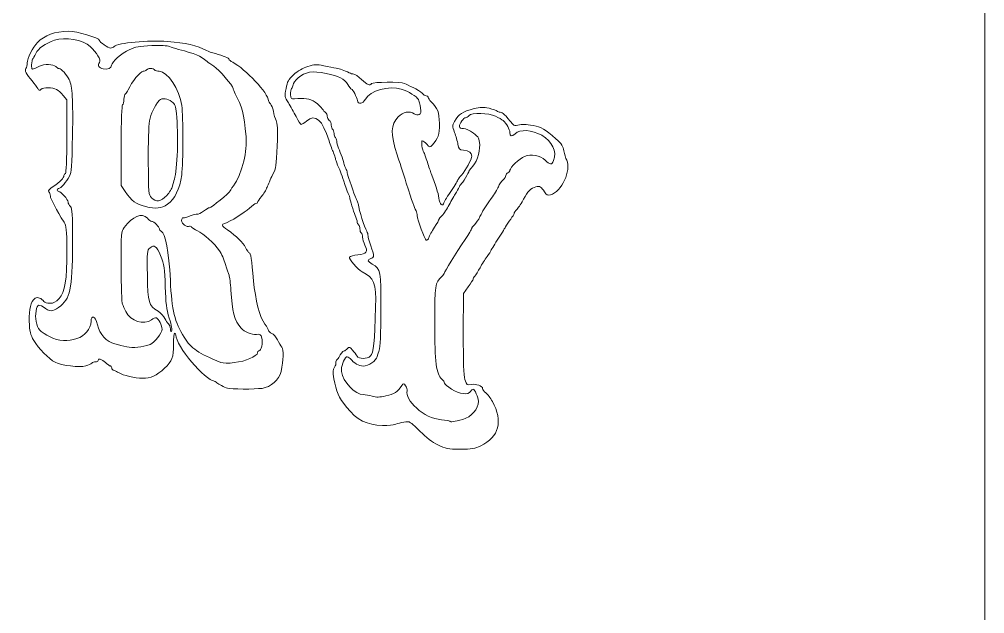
# Model space of a CAD drawing. Header units: centimetres. Extents: x -27.4 to 27.4, y -38.2 to 38.3.
# Drawn here: x 21.111 to 25.573, y -29.642 to -26.895 of the extents above; entities that cross this region are included whole.
import ezdxf

# ---------------------------------------------------------------- set-up
doc = ezdxf.new("R2010")
doc.units = ezdxf.units.CM
doc.header["$MEASUREMENT"] = 0
doc.layers.add('layer 1', color=7, linetype='Continuous')

msp = doc.modelspace()

# ---------------------------------------------------------------- linework, layer by layer
at = {"layer": 'layer 1', "lineweight": 9}
msp.add_open_spline([(16.08573, -24.18472), (16.08573, -24.18472), (16.08573, -34.17279), (16.08573, -34.17279), (16.08573, -34.17279), (16.08573, -34.17279), (19.91815, -34.17279), (19.91815, -34.17279), (19.91815, -34.17279), (19.92873, -34.65382), (20.32173, -35.03837), (20.80288, -35.03871), (20.80288, -35.03871), (21.28408, -35.03821), (21.67676, -34.65365), (21.6875, -34.17279), (21.6875, -34.17279), (21.6875, -34.17279), (25.57344, -34.17279), (25.57344, -34.17279), (25.57344, -34.17279), (25.57344, -34.17279), (25.57344, -24.18472), (25.57344, -24.18472), (25.57344, -24.18472), (25.57344, -24.18472), (16.08573, -24.18472), (16.08573, -24.18472)], degree=3, knots=[0, 0, 0, 0, 0.125, 0.125, 0.125, 0.125, 0.25, 0.25, 0.25, 0.25, 0.375, 0.375, 0.375, 0.375, 0.5, 0.5, 0.5, 0.5, 0.625, 0.625, 0.625, 0.625, 0.75, 0.75, 0.75, 0.75, 1, 1, 1, 1], dxfattribs=at)
at = {"layer": 'layer 1', "color": 2, "lineweight": 9}
for points, knots in [([(22.07397, -28.60002), (22.05593, -28.59397), (22.03298, -28.58194), (22.02469, -28.57415), (22.02469, -28.57415), (22.02011, -28.56973), (22.01294, -28.56615), (22.0089, -28.56615), (22.0089, -28.56615), (21.99473, -28.56586), (21.94736, -28.52482), (21.90671, -28.47779), (21.90671, -28.47779), (21.86847, -28.43355), (21.83443, -28.37577), (21.83443, -28.35494), (21.83443, -28.35494), (21.83443, -28.34973), (21.83185, -28.34565), (21.82872, -28.34565), (21.82872, -28.34565), (21.82548, -28.34565), (21.82322, -28.36894), (21.82368, -28.3976), (21.82368, -28.3976), (21.82435, -28.456), (21.81735, -28.47504), (21.78286, -28.50696), (21.78286, -28.50696), (21.74512, -28.54207), (21.71937, -28.55365), (21.68, -28.55365), (21.68, -28.55365), (21.64647, -28.55365), (21.59215, -28.54061), (21.56952, -28.52744), (21.56952, -28.52744), (21.56431, -28.52436), (21.5552, -28.52012), (21.54915, -28.518), (21.54915, -28.518), (21.54299, -28.51604), (21.53811, -28.5105), (21.53811, -28.50562), (21.53811, -28.50562), (21.53811, -28.50091), (21.53532, -28.49684), (21.53208, -28.49684), (21.53208, -28.49684), (21.52883, -28.49684), (21.51841, -28.48983), (21.50916, -28.48121), (21.50916, -28.48121), (21.49175, -28.46513), (21.47496, -28.46038), (21.47496, -28.47162), (21.47496, -28.47162), (21.47496, -28.47521), (21.46992, -28.47795), (21.46359, -28.47795), (21.46359, -28.47795), (21.45737, -28.47795), (21.44959, -28.48042), (21.44635, -28.4835), (21.44635, -28.4835), (21.44309, -28.48659), (21.43021, -28.49229), (21.41785, -28.49621), (21.41785, -28.49621), (21.39086, -28.50483), (21.30653, -28.49504), (21.27724, -28.47991), (21.27724, -28.47991), (21.24684, -28.46429), (21.1988, -28.41547), (21.17831, -28.37952), (21.17831, -28.37952), (21.16157, -28.35023), (21.15877, -28.33866), (21.15698, -28.29049), (21.15698, -28.29049), (21.15506, -28.23355), (21.16369, -28.19972), (21.18435, -28.18393), (21.18435, -28.18393), (21.1946, -28.17626), (21.2151, -28.18393), (21.22467, -28.19906), (21.22467, -28.19906), (21.22747, -28.20326), (21.23983, -28.20685), (21.25221, -28.20685), (21.25221, -28.20685), (21.26975, -28.20685), (21.27904, -28.20214), (21.29466, -28.18523), (21.29466, -28.18523), (21.32283, -28.15448), (21.33161, -28.10011), (21.33077, -27.9621), (21.33077, -27.9621), (21.33044, -27.86416), (21.32899, -27.85017), (21.31778, -27.83258), (21.31778, -27.83258), (21.28296, -27.77743), (21.25447, -27.72324), (21.25447, -27.71169), (21.25447, -27.71169), (21.25429, -27.70453), (21.25138, -27.69573), (21.24779, -27.69216), (21.24779, -27.69216), (21.24326, -27.68761), (21.24959, -27.67995), (21.26829, -27.6674), (21.26829, -27.6674), (21.30004, -27.64579), (21.31745, -27.62805), (21.31745, -27.61696), (21.31745, -27.61696), (21.31745, -27.61259), (21.32037, -27.60801), (21.32395, -27.60688), (21.32395, -27.60688), (21.3282, -27.60542), (21.33044, -27.54685), (21.33044, -27.43571), (21.33044, -27.43571), (21.33044, -27.43571), (21.33032, -27.26662), (21.33032, -27.26662), (21.33032, -27.26662), (21.33032, -27.26662), (21.31353, -27.24661), (21.31353, -27.24661), (21.31353, -27.24661), (21.3044, -27.23554), (21.29091, -27.223), (21.28346, -27.21896), (21.28346, -27.21896), (21.26587, -27.20884), (21.22109, -27.20867), (21.21101, -27.21863), (21.21101, -27.21863), (21.20468, -27.22496), (21.20176, -27.22416), (21.19639, -27.21454), (21.19639, -27.21454), (21.19264, -27.20805), (21.18077, -27.19242), (21.17002, -27.17988), (21.17002, -27.17988), (21.14219, -27.14785), (21.13469, -27.13252), (21.14136, -27.12194), (21.14136, -27.12194), (21.14448, -27.11706), (21.14707, -27.10569), (21.14707, -27.09673), (21.14707, -27.09673), (21.14723, -27.07573), (21.17277, -27.02528), (21.19539, -27.00171), (21.19539, -27.00171), (21.22729, -26.96834), (21.27528, -26.95125), (21.33941, -26.9501), (21.33941, -26.9501), (21.37507, -26.94947), (21.48117, -26.98105), (21.48145, -26.99242), (21.48145, -26.99242), (21.48196, -27.00054), (21.52232, -27.02792), (21.53404, -27.02792), (21.53404, -27.02792), (21.53828, -27.02792), (21.54511, -27.02466), (21.54915, -27.02058), (21.54915, -27.02058), (21.56578, -27.00396), (21.70995, -26.99029), (21.79652, -26.99713), (21.79652, -26.99713), (21.87917, -27.0035), (21.93304, -27.01617), (21.97698, -27.03929), (21.97698, -27.03929), (21.98349, -27.04287), (22.00157, -27.04903), (22.01719, -27.05345), (22.01719, -27.05345), (22.05576, -27.06403), (22.08018, -27.07428), (22.08018, -27.07982), (22.08018, -27.07982), (22.08018, -27.08224), (22.08812, -27.08844), (22.09804, -27.09348), (22.09804, -27.09348), (22.15516, -27.12311), (22.26306, -27.23895), (22.26306, -27.27087), (22.26306, -27.27087), (22.26306, -27.27507), (22.26713, -27.2819), (22.27201, -27.28598), (22.27201, -27.28598), (22.27689, -27.29007), (22.28292, -27.30536), (22.28534, -27.31982), (22.28534, -27.31982), (22.2878, -27.33447), (22.2935, -27.35368), (22.29821, -27.3628), (22.29821, -27.3628), (22.30454, -27.37547), (22.30571, -27.40233), (22.30292, -27.47945), (22.30292, -27.47945), (22.2995, -27.57239), (22.29805, -27.58213), (22.28176, -27.61421), (22.28176, -27.61421), (22.27234, -27.63325), (22.2608, -27.65878), (22.25622, -27.67099), (22.25622, -27.67099), (22.25185, -27.68319), (22.2401, -27.70241), (22.23035, -27.71378), (22.23035, -27.71378), (22.22061, -27.72518), (22.2126, -27.73723), (22.2126, -27.74048), (22.2126, -27.74048), (22.2126, -27.74389), (22.20919, -27.74669), (22.20498, -27.74669), (22.20498, -27.74669), (22.20073, -27.74669), (22.18723, -27.7561), (22.17502, -27.76764), (22.17502, -27.76764), (22.15225, -27.78897), (22.08567, -27.83029), (22.06176, -27.83796), (22.06176, -27.83796), (22.04356, -27.84366), (22.04534, -27.84804), (22.07317, -27.86792), (22.07317, -27.86792), (22.11629, -27.89832), (22.14412, -27.92565), (22.15666, -27.94989), (22.15666, -27.94989), (22.16332, -27.96294), (22.17112, -27.97369), (22.1742, -27.97369), (22.1742, -27.97369), (22.18074, -27.97369), (22.18527, -28.0033), (22.19391, -28.10286), (22.19391, -28.10286), (22.20157, -28.19093), (22.22302, -28.27341), (22.24648, -28.30416), (22.24648, -28.30416), (22.2556, -28.31607), (22.26306, -28.3289), (22.26306, -28.33266), (22.26306, -28.33266), (22.26306, -28.3364), (22.26955, -28.34257), (22.27755, -28.34616), (22.27755, -28.34616), (22.28567, -28.3499), (22.29755, -28.36323), (22.30408, -28.37594), (22.30408, -28.37594), (22.31059, -28.38881), (22.31983, -28.40394), (22.32475, -28.40981), (22.32475, -28.40981), (22.33434, -28.42134), (22.33271, -28.47063), (22.321, -28.52207), (22.321, -28.52207), (22.31238, -28.56015), (22.27364, -28.59465), (22.23298, -28.60019), (22.23298, -28.60019), (22.19994, -28.60472), (22.08779, -28.60455), (22.0738, -28.59985), (22.0738, -28.59985), (22.0738, -28.59985), (22.07397, -28.60002), (22.07397, -28.60002)], [0, 0, 0, 0, 0.0131579, 0.0131579, 0.0131579, 0.0131579, 0.0263158, 0.0263158, 0.0263158, 0.0263158, 0.0394737, 0.0394737, 0.0394737, 0.0394737, 0.0526316, 0.0526316, 0.0526316, 0.0526316, 0.0657895, 0.0657895, 0.0657895, 0.0657895, 0.0789474, 0.0789474, 0.0789474, 0.0789474, 0.0921053, 0.0921053, 0.0921053, 0.0921053, 0.1052632, 0.1052632, 0.1052632, 0.1052632, 0.1184211, 0.1184211, 0.1184211, 0.1184211, 0.1315789, 0.1315789, 0.1315789, 0.1315789, 0.1447368, 0.1447368, 0.1447368, 0.1447368, 0.1578947, 0.1578947, 0.1578947, 0.1578947, 0.1710526, 0.1710526, 0.1710526, 0.1710526, 0.1842105, 0.1842105, 0.1842105, 0.1842105, 0.1973684, 0.1973684, 0.1973684, 0.1973684, 0.2105263, 0.2105263, 0.2105263, 0.2105263, 0.2236842, 0.2236842, 0.2236842, 0.2236842, 0.2368421, 0.2368421, 0.2368421, 0.2368421, 0.25, 0.25, 0.25, 0.25, 0.2631579, 0.2631579, 0.2631579, 0.2631579, 0.2763158, 0.2763158, 0.2763158, 0.2763158, 0.2894737, 0.2894737, 0.2894737, 0.2894737, 0.3026316, 0.3026316, 0.3026316, 0.3026316, 0.3157895, 0.3157895, 0.3157895, 0.3157895, 0.3289474, 0.3289474, 0.3289474, 0.3289474, 0.3421053, 0.3421053, 0.3421053, 0.3421053, 0.3552632, 0.3552632, 0.3552632, 0.3552632, 0.3684211, 0.3684211, 0.3684211, 0.3684211, 0.3815789, 0.3815789, 0.3815789, 0.3815789, 0.3947368, 0.3947368, 0.3947368, 0.3947368, 0.4078947, 0.4078947, 0.4078947, 0.4078947, 0.4210526, 0.4210526, 0.4210526, 0.4210526, 0.4342105, 0.4342105, 0.4342105, 0.4342105, 0.4473684, 0.4473684, 0.4473684, 0.4473684, 0.4605263, 0.4605263, 0.4605263, 0.4605263, 0.4736842, 0.4736842, 0.4736842, 0.4736842, 0.4868421, 0.4868421, 0.4868421, 0.4868421, 0.5, 0.5, 0.5, 0.5, 0.5131579, 0.5131579, 0.5131579, 0.5131579, 0.5263158, 0.5263158, 0.5263158, 0.5263158, 0.5394737, 0.5394737, 0.5394737, 0.5394737, 0.5526316, 0.5526316, 0.5526316, 0.5526316, 0.5657895, 0.5657895, 0.5657895, 0.5657895, 0.5789474, 0.5789474, 0.5789474, 0.5789474, 0.5921053, 0.5921053, 0.5921053, 0.5921053, 0.6052632, 0.6052632, 0.6052632, 0.6052632, 0.6184211, 0.6184211, 0.6184211, 0.6184211, 0.6315789, 0.6315789, 0.6315789, 0.6315789, 0.6447368, 0.6447368, 0.6447368, 0.6447368, 0.6578947, 0.6578947, 0.6578947, 0.6578947, 0.6710526, 0.6710526, 0.6710526, 0.6710526, 0.6842105, 0.6842105, 0.6842105, 0.6842105, 0.6973684, 0.6973684, 0.6973684, 0.6973684, 0.7105263, 0.7105263, 0.7105263, 0.7105263, 0.7236842, 0.7236842, 0.7236842, 0.7236842, 0.7368421, 0.7368421, 0.7368421, 0.7368421, 0.75, 0.75, 0.75, 0.75, 0.7631579, 0.7631579, 0.7631579, 0.7631579, 0.7763158, 0.7763158, 0.7763158, 0.7763158, 0.7894737, 0.7894737, 0.7894737, 0.7894737, 0.8026316, 0.8026316, 0.8026316, 0.8026316, 0.8157895, 0.8157895, 0.8157895, 0.8157895, 0.8289474, 0.8289474, 0.8289474, 0.8289474, 0.8421053, 0.8421053, 0.8421053, 0.8421053, 0.8552632, 0.8552632, 0.8552632, 0.8552632, 0.8684211, 0.8684211, 0.8684211, 0.8684211, 0.8815789, 0.8815789, 0.8815789, 0.8815789, 0.8947368, 0.8947368, 0.8947368, 0.8947368, 0.9078947, 0.9078947, 0.9078947, 0.9078947, 0.9210526, 0.9210526, 0.9210526, 0.9210526, 0.9342105, 0.9342105, 0.9342105, 0.9342105, 0.9473684, 0.9473684, 0.9473684, 0.9473684, 0.9605263, 0.9605263, 0.9605263, 0.9605263, 0.9736842, 0.9736842, 0.9736842, 0.9736842, 1, 1, 1, 1]), ([(22.17632, -28.46284), (22.19653, -28.45354), (22.2126, -28.44201), (22.2126, -28.4368), (22.2126, -28.4368), (22.2126, -28.43176), (22.21523, -28.42751), (22.21848, -28.42751), (22.21848, -28.42751), (22.22857, -28.42751), (22.23801, -28.38764), (22.23264, -28.36765), (22.23264, -28.36765), (22.22806, -28.35086), (22.22514, -28.34894), (22.20706, -28.35086), (22.20706, -28.35086), (22.18445, -28.35315), (22.15129, -28.33982), (22.13583, -28.32224), (22.13583, -28.32224), (22.10633, -28.28854), (22.09417, -28.24317), (22.08896, -28.14698), (22.08896, -28.14698), (22.0873, -28.11573), (22.08359, -28.08466), (22.08063, -28.07766), (22.08063, -28.07766), (22.07789, -28.07066), (22.07055, -28.04805), (22.06439, -28.02722), (22.06439, -28.02722), (22.05834, -28.00638), (22.04552, -27.97806), (22.03589, -27.96423), (22.03589, -27.96423), (22.01277, -27.93074), (21.96282, -27.88549), (21.93436, -27.87212), (21.93436, -27.87212), (21.92183, -27.86629), (21.90979, -27.85862), (21.90766, -27.85504), (21.90766, -27.85504), (21.90537, -27.85162), (21.89855, -27.85), (21.89237, -27.85162), (21.89237, -27.85162), (21.87805, -27.85538), (21.85672, -27.83258), (21.86193, -27.81909), (21.86193, -27.81909), (21.86405, -27.81338), (21.86796, -27.8103), (21.87071, -27.81192), (21.87071, -27.81192), (21.87334, -27.81355), (21.88667, -27.80979), (21.90033, -27.80346), (21.90033, -27.80346), (21.91383, -27.79726), (21.92849, -27.79356), (21.93286, -27.79517), (21.93286, -27.79517), (21.93728, -27.7968), (21.95045, -27.79092), (21.96233, -27.78197), (21.96233, -27.78197), (21.97406, -27.77284), (21.98657, -27.76556), (21.99015, -27.76556), (21.99015, -27.76556), (21.99832, -27.76556), (22.08242, -27.6972), (22.08601, -27.68761), (22.08601, -27.68761), (22.08746, -27.6837), (22.09758, -27.66775), (22.10846, -27.65212), (22.10846, -27.65212), (22.14053, -27.60638), (22.16574, -27.50015), (22.1594, -27.43778), (22.1594, -27.43778), (22.14816, -27.32797), (22.14087, -27.29885), (22.1093, -27.23911), (22.1093, -27.23911), (22.10375, -27.2287), (22.09921, -27.21746), (22.09905, -27.21388), (22.09905, -27.21388), (22.09872, -27.20217), (22.03264, -27.12601), (22.01068, -27.11202), (22.01068, -27.11202), (21.99865, -27.1044), (21.98431, -27.09443), (21.97878, -27.0899), (21.97878, -27.0899), (21.94624, -27.06286), (21.92721, -27.05473), (21.84697, -27.03374), (21.84697, -27.03374), (21.83134, -27.0297), (21.81247, -27.0235), (21.80498, -27.02007), (21.80498, -27.02007), (21.79748, -27.01666), (21.76102, -27.01521), (21.72312, -27.01666), (21.72312, -27.01666), (21.667, -27.01895), (21.64826, -27.02237), (21.61947, -27.03537), (21.61947, -27.03537), (21.58398, -27.05165), (21.53795, -27.09236), (21.53795, -27.10748), (21.53795, -27.10748), (21.53795, -27.11968), (21.51841, -27.12814), (21.49904, -27.12439), (21.49904, -27.12439), (21.47983, -27.1208), (21.47138, -27.10602), (21.48163, -27.09381), (21.48163, -27.09381), (21.48962, -27.0842), (21.46863, -27.04791), (21.43918, -27.02024), (21.43918, -27.02024), (21.40531, -26.98822), (21.32283, -26.97421), (21.27317, -26.99192), (21.27317, -26.99192), (21.23072, -27.00709), (21.19863, -27.02953), (21.1871, -27.05244), (21.1871, -27.05244), (21.18077, -27.06498), (21.17411, -27.07673), (21.17231, -27.07836), (21.17231, -27.07836), (21.17052, -27.08015), (21.16872, -27.09203), (21.16806, -27.10485), (21.16806, -27.10485), (21.1671, -27.12977), (21.16856, -27.1301), (21.20384, -27.11185), (21.20384, -27.11185), (21.22551, -27.10065), (21.26975, -27.10127), (21.27954, -27.11302), (21.27954, -27.11302), (21.28392, -27.11823), (21.29074, -27.1226), (21.29483, -27.1226), (21.29483, -27.1226), (21.30429, -27.1226), (21.33128, -27.15188), (21.34119, -27.17288), (21.34119, -27.17288), (21.35619, -27.20429), (21.35994, -27.26678), (21.35698, -27.43096), (21.35698, -27.43096), (21.3544, -27.5758), (21.35244, -27.60117), (21.34265, -27.62038), (21.34265, -27.62038), (21.32949, -27.64624), (21.302, -27.67732), (21.29237, -27.67732), (21.29237, -27.67732), (21.28878, -27.67732), (21.28588, -27.68011), (21.28588, -27.6837), (21.28588, -27.6837), (21.28588, -27.68711), (21.28912, -27.68986), (21.2932, -27.68986), (21.2932, -27.68986), (21.30328, -27.68986), (21.33632, -27.72794), (21.33632, -27.73952), (21.33632, -27.73952), (21.33632, -27.74456), (21.34102, -27.75414), (21.3469, -27.76052), (21.3469, -27.76052), (21.35636, -27.77093), (21.35748, -27.79092), (21.35715, -27.93461), (21.35715, -27.93461), (21.35665, -28.14485), (21.3474, -28.18651), (21.2927, -28.22622), (21.2927, -28.22622), (21.26391, -28.24705), (21.25267, -28.24672), (21.2208, -28.22426), (21.2208, -28.22426), (21.19801, -28.20818), (21.19034, -28.21517), (21.18677, -28.25534), (21.18677, -28.25534), (21.18385, -28.28645), (21.19539, -28.3247), (21.21134, -28.33736), (21.21134, -28.33736), (21.21589, -28.34095), (21.2338, -28.35169), (21.25088, -28.36115), (21.25088, -28.36115), (21.33194, -28.40572), (21.4413, -28.36519), (21.44309, -28.29004), (21.44309, -28.29004), (21.44338, -28.27391), (21.446, -28.26949), (21.45396, -28.27112), (21.45396, -28.27112), (21.46113, -28.27246), (21.46716, -28.28433), (21.47221, -28.30679), (21.47221, -28.30679), (21.48179, -28.34924), (21.51499, -28.38551), (21.55291, -28.39497), (21.55291, -28.39497), (21.56723, -28.39855), (21.59182, -28.4046), (21.60743, -28.40847), (21.60743, -28.40847), (21.63592, -28.41547), (21.67854, -28.41093), (21.71516, -28.3971), (21.71516, -28.3971), (21.73599, -28.3891), (21.77132, -28.34502), (21.77132, -28.32711), (21.77132, -28.32711), (21.77132, -28.30987), (21.75519, -28.27829), (21.74461, -28.27454), (21.74461, -28.27454), (21.74019, -28.27308), (21.72995, -28.27717), (21.72167, -28.2835), (21.72167, -28.2835), (21.68701, -28.31036), (21.62518, -28.29004), (21.60352, -28.24479), (21.60352, -28.24479), (21.59769, -28.23259), (21.59052, -28.21776), (21.58757, -28.21176), (21.58757, -28.21176), (21.58465, -28.20572), (21.58206, -28.12794), (21.5819, -28.03892), (21.5819, -28.03892), (21.58157, -27.87995), (21.5819, -27.87687), (21.59602, -27.85683), (21.59602, -27.85683), (21.63363, -27.80442), (21.67758, -27.78685), (21.70313, -27.81404), (21.70313, -27.81404), (21.71058, -27.82217), (21.7197, -27.82866), (21.72312, -27.82866), (21.72312, -27.82866), (21.73241, -27.82866), (21.75878, -27.8547), (21.75878, -27.86366), (21.75878, -27.86366), (21.75878, -27.86792), (21.76252, -27.87278), (21.76707, -27.87458), (21.76707, -27.87458), (21.78611, -27.88191), (21.80257, -27.96944), (21.80923, -28.09978), (21.80923, -28.09978), (21.81639, -28.24301), (21.82843, -28.29245), (21.87334, -28.36389), (21.87334, -28.36389), (21.90671, -28.41709), (21.93695, -28.43776), (22.04239, -28.48024), (22.04239, -28.48024), (22.06501, -28.48937), (22.14053, -28.47958), (22.17649, -28.463), (22.17649, -28.463), (22.17649, -28.463), (22.17632, -28.46284), (22.17632, -28.46284)], [0, 0, 0, 0, 0.012987, 0.012987, 0.012987, 0.012987, 0.025974, 0.025974, 0.025974, 0.025974, 0.038961, 0.038961, 0.038961, 0.038961, 0.0519481, 0.0519481, 0.0519481, 0.0519481, 0.0649351, 0.0649351, 0.0649351, 0.0649351, 0.0779221, 0.0779221, 0.0779221, 0.0779221, 0.0909091, 0.0909091, 0.0909091, 0.0909091, 0.1038961, 0.1038961, 0.1038961, 0.1038961, 0.1168831, 0.1168831, 0.1168831, 0.1168831, 0.1298701, 0.1298701, 0.1298701, 0.1298701, 0.1428571, 0.1428571, 0.1428571, 0.1428571, 0.1558442, 0.1558442, 0.1558442, 0.1558442, 0.1688312, 0.1688312, 0.1688312, 0.1688312, 0.1818182, 0.1818182, 0.1818182, 0.1818182, 0.1948052, 0.1948052, 0.1948052, 0.1948052, 0.2077922, 0.2077922, 0.2077922, 0.2077922, 0.2207792, 0.2207792, 0.2207792, 0.2207792, 0.2337662, 0.2337662, 0.2337662, 0.2337662, 0.2467532, 0.2467532, 0.2467532, 0.2467532, 0.2597403, 0.2597403, 0.2597403, 0.2597403, 0.2727273, 0.2727273, 0.2727273, 0.2727273, 0.2857143, 0.2857143, 0.2857143, 0.2857143, 0.2987013, 0.2987013, 0.2987013, 0.2987013, 0.3116883, 0.3116883, 0.3116883, 0.3116883, 0.3246753, 0.3246753, 0.3246753, 0.3246753, 0.3376623, 0.3376623, 0.3376623, 0.3376623, 0.3506494, 0.3506494, 0.3506494, 0.3506494, 0.3636364, 0.3636364, 0.3636364, 0.3636364, 0.3766234, 0.3766234, 0.3766234, 0.3766234, 0.3896104, 0.3896104, 0.3896104, 0.3896104, 0.4025974, 0.4025974, 0.4025974, 0.4025974, 0.4155844, 0.4155844, 0.4155844, 0.4155844, 0.4285714, 0.4285714, 0.4285714, 0.4285714, 0.4415584, 0.4415584, 0.4415584, 0.4415584, 0.4545455, 0.4545455, 0.4545455, 0.4545455, 0.4675325, 0.4675325, 0.4675325, 0.4675325, 0.4805195, 0.4805195, 0.4805195, 0.4805195, 0.4935065, 0.4935065, 0.4935065, 0.4935065, 0.5064935, 0.5064935, 0.5064935, 0.5064935, 0.5194805, 0.5194805, 0.5194805, 0.5194805, 0.5324675, 0.5324675, 0.5324675, 0.5324675, 0.5454545, 0.5454545, 0.5454545, 0.5454545, 0.5584416, 0.5584416, 0.5584416, 0.5584416, 0.5714286, 0.5714286, 0.5714286, 0.5714286, 0.5844156, 0.5844156, 0.5844156, 0.5844156, 0.5974026, 0.5974026, 0.5974026, 0.5974026, 0.6103896, 0.6103896, 0.6103896, 0.6103896, 0.6233766, 0.6233766, 0.6233766, 0.6233766, 0.6363636, 0.6363636, 0.6363636, 0.6363636, 0.6493506, 0.6493506, 0.6493506, 0.6493506, 0.6623377, 0.6623377, 0.6623377, 0.6623377, 0.6753247, 0.6753247, 0.6753247, 0.6753247, 0.6883117, 0.6883117, 0.6883117, 0.6883117, 0.7012987, 0.7012987, 0.7012987, 0.7012987, 0.7142857, 0.7142857, 0.7142857, 0.7142857, 0.7272727, 0.7272727, 0.7272727, 0.7272727, 0.7402597, 0.7402597, 0.7402597, 0.7402597, 0.7532468, 0.7532468, 0.7532468, 0.7532468, 0.7662338, 0.7662338, 0.7662338, 0.7662338, 0.7792208, 0.7792208, 0.7792208, 0.7792208, 0.7922078, 0.7922078, 0.7922078, 0.7922078, 0.8051948, 0.8051948, 0.8051948, 0.8051948, 0.8181818, 0.8181818, 0.8181818, 0.8181818, 0.8311688, 0.8311688, 0.8311688, 0.8311688, 0.8441558, 0.8441558, 0.8441558, 0.8441558, 0.8571429, 0.8571429, 0.8571429, 0.8571429, 0.8701299, 0.8701299, 0.8701299, 0.8701299, 0.8831169, 0.8831169, 0.8831169, 0.8831169, 0.8961039, 0.8961039, 0.8961039, 0.8961039, 0.9090909, 0.9090909, 0.9090909, 0.9090909, 0.9220779, 0.9220779, 0.9220779, 0.9220779, 0.9350649, 0.9350649, 0.9350649, 0.9350649, 0.9480519, 0.9480519, 0.9480519, 0.9480519, 0.961039, 0.961039, 0.961039, 0.961039, 0.974026, 0.974026, 0.974026, 0.974026, 1, 1, 1, 1]), ([(21.69467, -27.76002), (21.64876, -27.74893), (21.63038, -27.73527), (21.60077, -27.69053), (21.60077, -27.69053), (21.60077, -27.69053), (21.58219, -27.66254), (21.58219, -27.66254), (21.58219, -27.66254), (21.58219, -27.66254), (21.58219, -27.47799), (21.58219, -27.47799), (21.58219, -27.47799), (21.58219, -27.36181), (21.58448, -27.29198), (21.58856, -27.28957), (21.58856, -27.28957), (21.59198, -27.28745), (21.59472, -27.27608), (21.59472, -27.26433), (21.59472, -27.26433), (21.59472, -27.25261), (21.59782, -27.24124), (21.60156, -27.23895), (21.60156, -27.23895), (21.60514, -27.23666), (21.61085, -27.2287), (21.61426, -27.2212), (21.61426, -27.2212), (21.63055, -27.18442), (21.67042, -27.13514), (21.68391, -27.13514), (21.68391, -27.13514), (21.68991, -27.13514), (21.69662, -27.13235), (21.69887, -27.12881), (21.69887, -27.12881), (21.701, -27.12535), (21.70945, -27.12243), (21.71774, -27.12243), (21.71774, -27.12243), (21.72608, -27.12243), (21.73454, -27.12535), (21.73661, -27.12881), (21.73661, -27.12881), (21.73874, -27.13235), (21.74836, -27.13514), (21.75778, -27.13514), (21.75778, -27.13514), (21.79586, -27.13514), (21.85151, -27.21942), (21.86176, -27.29282), (21.86176, -27.29282), (21.86943, -27.34814), (21.86943, -27.55581), (21.86159, -27.61421), (21.86159, -27.61421), (21.85297, -27.67912), (21.83006, -27.72615), (21.79568, -27.74977), (21.79568, -27.74977), (21.76657, -27.7696), (21.74378, -27.77205), (21.69467, -27.76002)], [0, 0, 0, 0, 0.0588235, 0.0588235, 0.0588235, 0.0588235, 0.1176471, 0.1176471, 0.1176471, 0.1176471, 0.1764706, 0.1764706, 0.1764706, 0.1764706, 0.2352941, 0.2352941, 0.2352941, 0.2352941, 0.2941176, 0.2941176, 0.2941176, 0.2941176, 0.3529412, 0.3529412, 0.3529412, 0.3529412, 0.4117647, 0.4117647, 0.4117647, 0.4117647, 0.4705882, 0.4705882, 0.4705882, 0.4705882, 0.5294118, 0.5294118, 0.5294118, 0.5294118, 0.5882353, 0.5882353, 0.5882353, 0.5882353, 0.6470588, 0.6470588, 0.6470588, 0.6470588, 0.7058824, 0.7058824, 0.7058824, 0.7058824, 0.7647059, 0.7647059, 0.7647059, 0.7647059, 0.8235294, 0.8235294, 0.8235294, 0.8235294, 0.8823529, 0.8823529, 0.8823529, 0.8823529, 1, 1, 1, 1]), ([(23.04594, -28.86168), (23.02023, -28.84897), (22.99078, -28.82668), (22.96392, -28.79935), (22.96392, -28.79935), (22.94084, -28.77595), (22.91772, -28.75591), (22.91251, -28.75495), (22.91251, -28.75495), (22.90063, -28.75282), (22.85473, -28.76178), (22.84628, -28.76777), (22.84628, -28.76777), (22.84285, -28.7704), (22.81732, -28.77219), (22.78949, -28.77169), (22.78949, -28.77169), (22.71871, -28.77086), (22.67085, -28.74648), (22.62335, -28.68709), (22.62335, -28.68709), (22.58708, -28.64134), (22.57599, -28.61643), (22.56508, -28.55561), (22.56508, -28.55561), (22.55937, -28.52286), (22.5597, -28.51424), (22.56786, -28.50287), (22.56786, -28.50287), (22.57307, -28.49537), (22.57599, -28.48563), (22.57437, -28.48138), (22.57437, -28.48138), (22.57274, -28.47716), (22.57582, -28.47001), (22.5812, -28.46559), (22.5812, -28.46559), (22.58657, -28.46121), (22.59095, -28.45488), (22.59095, -28.45158), (22.59095, -28.45158), (22.59095, -28.44476), (22.60674, -28.42751), (22.61294, -28.42751), (22.61294, -28.42751), (22.61519, -28.42751), (22.62174, -28.42297), (22.62723, -28.41726), (22.62723, -28.41726), (22.63669, -28.40785), (22.63865, -28.40831), (22.65165, -28.42363), (22.65165, -28.42363), (22.65948, -28.43271), (22.6686, -28.44492), (22.67202, -28.45079), (22.67202, -28.45079), (22.67998, -28.46529), (22.71889, -28.46513), (22.73479, -28.45063), (22.73479, -28.45063), (22.7485, -28.43825), (22.75383, -28.3854), (22.75791, -28.22379), (22.75791, -28.22379), (22.7607, -28.11232), (22.75204, -28.09004), (22.69576, -28.06171), (22.69576, -28.06171), (22.67426, -28.05096), (22.63243, -28.00197), (22.63764, -27.99351), (22.63764, -27.99351), (22.6396, -27.99043), (22.65702, -27.98572), (22.67639, -27.98343), (22.67639, -27.98343), (22.71726, -27.97822), (22.72342, -27.9696), (22.70847, -27.93819), (22.70847, -27.93819), (22.70276, -27.92632), (22.69806, -27.90974), (22.69806, -27.90124), (22.69806, -27.90124), (22.69806, -27.89295), (22.69526, -27.88433), (22.69184, -27.8822), (22.69184, -27.8822), (22.68827, -27.88011), (22.68551, -27.87166), (22.68551, -27.86333), (22.68551, -27.86333), (22.68551, -27.85504), (22.68272, -27.84658), (22.67914, -27.84446), (22.67914, -27.84446), (22.67573, -27.84234), (22.67281, -27.83616), (22.67281, -27.83079), (22.67281, -27.83079), (22.67281, -27.82542), (22.66872, -27.81226), (22.66385, -27.80117), (22.66385, -27.80117), (22.65476, -27.78164), (22.63914, -27.73057), (22.63832, -27.71836), (22.63832, -27.71836), (22.63815, -27.71495), (22.63602, -27.70907), (22.63377, -27.70549), (22.63377, -27.70549), (22.63148, -27.7019), (22.62352, -27.68062), (22.6162, -27.65816), (22.6162, -27.65816), (22.6012, -27.61338), (22.59761, -27.60363), (22.58233, -27.56831), (22.58233, -27.56831), (22.57666, -27.5553), (22.57191, -27.54148), (22.57191, -27.5379), (22.57191, -27.5379), (22.57191, -27.53414), (22.56803, -27.52211), (22.56312, -27.51119), (22.56312, -27.51119), (22.55824, -27.50028), (22.54929, -27.4759), (22.54313, -27.45687), (22.54313, -27.45687), (22.51155, -27.35743), (22.4803, -27.3301), (22.43848, -27.36522), (22.43848, -27.36522), (22.42823, -27.37401), (22.41715, -27.38101), (22.41407, -27.38101), (22.41407, -27.38101), (22.41099, -27.38101), (22.40041, -27.36476), (22.39049, -27.34472), (22.39049, -27.34472), (22.38057, -27.32489), (22.36445, -27.2959), (22.35466, -27.28044), (22.35466, -27.28044), (22.33758, -27.25345), (22.33725, -27.25099), (22.34396, -27.21471), (22.34396, -27.21471), (22.35012, -27.18201), (22.35482, -27.17339), (22.37974, -27.1506), (22.37974, -27.1506), (22.39828, -27.13369), (22.4214, -27.12014), (22.44436, -27.11286), (22.44436, -27.11286), (22.47593, -27.1029), (22.48439, -27.10261), (22.51804, -27.10989), (22.51804, -27.10989), (22.53904, -27.11447), (22.56475, -27.11935), (22.57516, -27.1208), (22.57516, -27.1208), (22.59324, -27.12327), (22.61277, -27.1301), (22.63652, -27.14214), (22.63652, -27.14214), (22.64257, -27.14522), (22.65165, -27.14785), (22.65669, -27.14785), (22.65669, -27.14785), (22.6619, -27.14785), (22.67818, -27.15905), (22.69313, -27.17288), (22.69313, -27.17288), (22.72067, -27.19842), (22.73204, -27.20317), (22.73904, -27.19192), (22.73904, -27.19192), (22.74392, -27.18397), (22.87718, -27.18346), (22.89201, -27.19142), (22.89201, -27.19142), (22.89801, -27.19471), (22.91609, -27.20333), (22.93204, -27.21045), (22.93204, -27.21045), (22.94816, -27.21779), (22.96621, -27.22937), (22.97254, -27.2362), (22.97254, -27.2362), (22.97875, -27.24303), (22.98753, -27.24857), (22.99225, -27.24857), (22.99225, -27.24857), (22.99678, -27.24857), (23.0007, -27.25166), (23.0007, -27.25525), (23.0007, -27.25525), (23.0007, -27.25882), (23.00708, -27.26823), (23.01486, -27.27608), (23.01486, -27.27608), (23.04577, -27.30698), (23.05182, -27.32293), (23.05278, -27.37664), (23.05278, -27.37664), (23.05393, -27.42933), (23.04886, -27.44433), (23.01928, -27.4772), (23.01928, -27.4772), (23.00965, -27.48762), (23.00836, -27.48744), (22.99437, -27.47249), (22.99437, -27.47249), (22.98625, -27.46382), (22.97695, -27.4567), (22.97371, -27.4567), (22.97371, -27.4567), (22.96733, -27.4567), (22.97338, -27.49948), (22.98116, -27.51023), (22.98116, -27.51023), (22.98379, -27.51382), (22.99095, -27.53365), (22.99712, -27.55448), (22.99712, -27.55448), (23.00349, -27.57513), (23.01145, -27.59939), (23.01486, -27.60801), (23.01486, -27.60801), (23.03603, -27.66158), (23.04711, -27.69652), (23.05036, -27.72094), (23.05036, -27.72094), (23.05439, -27.7504), (23.06727, -27.76198), (23.0741, -27.74244), (23.0741, -27.74244), (23.07639, -27.73611), (23.09202, -27.71053), (23.10876, -27.6855), (23.10876, -27.6855), (23.12567, -27.66041), (23.13933, -27.63779), (23.13933, -27.63538), (23.13933, -27.63538), (23.13933, -27.63275), (23.14617, -27.6235), (23.15433, -27.61471), (23.15433, -27.61471), (23.17383, -27.59372), (23.2025, -27.54148), (23.2025, -27.52664), (23.2025, -27.52664), (23.2025, -27.51056), (23.19062, -27.50224), (23.16458, -27.49982), (23.16458, -27.49982), (23.14426, -27.49785), (23.1423, -27.49573), (23.13838, -27.47249), (23.13838, -27.47249), (23.13609, -27.45861), (23.1291, -27.43391), (23.12276, -27.41746), (23.12276, -27.41746), (23.11151, -27.38834), (23.11151, -27.38722), (23.12326, -27.36701), (23.12326, -27.36701), (23.14426, -27.33122), (23.15792, -27.32227), (23.21341, -27.30777), (23.21341, -27.30777), (23.2422, -27.30032), (23.25473, -27.29998), (23.28256, -27.30615), (23.28256, -27.30615), (23.3011, -27.31039), (23.31788, -27.31611), (23.31964, -27.31902), (23.31964, -27.31902), (23.32142, -27.32194), (23.32813, -27.32423), (23.33447, -27.32423), (23.33447, -27.32423), (23.34438, -27.32423), (23.35709, -27.33643), (23.39242, -27.38005), (23.39242, -27.38005), (23.39695, -27.38559), (23.40524, -27.38705), (23.41582, -27.38426), (23.41582, -27.38426), (23.43749, -27.37875), (23.45162, -27.37905), (23.48598, -27.38572), (23.48598, -27.38572), (23.52451, -27.39338), (23.5403, -27.4025), (23.59109, -27.44741), (23.59109, -27.44741), (23.61746, -27.47069), (23.62463, -27.48124), (23.6282, -27.50273), (23.6282, -27.50273), (23.63045, -27.51723), (23.63649, -27.53689), (23.6412, -27.54619), (23.6412, -27.54619), (23.66431, -27.59126), (23.61662, -27.69344), (23.56683, -27.70582), (23.56683, -27.70582), (23.55301, -27.70923), (23.54814, -27.70682), (23.53868, -27.69216), (23.53868, -27.69216), (23.52339, -27.66808), (23.51739, -27.66466), (23.49865, -27.66903), (23.49865, -27.66903), (23.47669, -27.67408), (23.46024, -27.69069), (23.44203, -27.72599), (23.44203, -27.72599), (23.43341, -27.7426), (23.41991, -27.76327), (23.41208, -27.77189), (23.41208, -27.77189), (23.40412, -27.78051), (23.39774, -27.78997), (23.39774, -27.79272), (23.39774, -27.79272), (23.39774, -27.79563), (23.39092, -27.80705), (23.38246, -27.81808), (23.38246, -27.81808), (23.374, -27.82917), (23.36325, -27.84529), (23.35855, -27.85391), (23.35855, -27.85391), (23.35384, -27.86254), (23.33676, -27.8902), (23.3203, -27.9154), (23.3203, -27.9154), (23.30402, -27.94065), (23.29052, -27.96294), (23.29052, -27.96489), (23.29052, -27.96489), (23.29052, -27.96701), (23.28273, -27.97906), (23.2731, -27.99172), (23.2731, -27.99172), (23.26353, -28.00426), (23.24886, -28.02738), (23.24074, -28.043), (23.24074, -28.043), (23.23245, -28.05863), (23.22187, -28.07587), (23.21715, -28.08142), (23.21715, -28.08142), (23.21241, -28.08679), (23.20866, -28.09312), (23.20866, -28.09558), (23.20866, -28.09558), (23.20866, -28.09782), (23.19841, -28.11378), (23.18604, -28.13103), (23.18604, -28.13103), (23.18604, -28.13103), (23.16359, -28.16244), (23.16359, -28.16244), (23.16359, -28.16244), (23.16359, -28.16244), (23.16329, -28.34698), (23.16329, -28.34698), (23.16329, -28.34698), (23.16313, -28.48092), (23.16521, -28.53916), (23.17109, -28.55885), (23.17109, -28.55885), (23.17904, -28.58506), (23.1802, -28.58601), (23.19958, -28.58244), (23.19958, -28.58244), (23.2222, -28.57819), (23.25278, -28.58911), (23.25278, -28.60147), (23.25278, -28.60147), (23.25278, -28.60589), (23.25928, -28.61464), (23.26744, -28.62118), (23.26744, -28.62118), (23.27556, -28.62751), (23.28922, -28.64542), (23.29785, -28.66088), (23.29785, -28.66088), (23.34814, -28.75169), (23.32876, -28.82489), (23.24365, -28.86638), (23.24365, -28.86638), (23.21699, -28.87926), (23.20333, -28.88155), (23.14912, -28.88137), (23.14912, -28.88137), (23.09085, -28.88137), (23.08239, -28.87976), (23.04561, -28.86168), (23.04561, -28.86168), (23.04561, -28.86168), (23.04594, -28.86168), (23.04594, -28.86168)], [0, 0, 0, 0, 0.009434, 0.009434, 0.009434, 0.009434, 0.0188679, 0.0188679, 0.0188679, 0.0188679, 0.0283019, 0.0283019, 0.0283019, 0.0283019, 0.0377358, 0.0377358, 0.0377358, 0.0377358, 0.0471698, 0.0471698, 0.0471698, 0.0471698, 0.0566038, 0.0566038, 0.0566038, 0.0566038, 0.0660377, 0.0660377, 0.0660377, 0.0660377, 0.0754717, 0.0754717, 0.0754717, 0.0754717, 0.0849057, 0.0849057, 0.0849057, 0.0849057, 0.0943396, 0.0943396, 0.0943396, 0.0943396, 0.1037736, 0.1037736, 0.1037736, 0.1037736, 0.1132075, 0.1132075, 0.1132075, 0.1132075, 0.1226415, 0.1226415, 0.1226415, 0.1226415, 0.1320755, 0.1320755, 0.1320755, 0.1320755, 0.1415094, 0.1415094, 0.1415094, 0.1415094, 0.1509434, 0.1509434, 0.1509434, 0.1509434, 0.1603774, 0.1603774, 0.1603774, 0.1603774, 0.1698113, 0.1698113, 0.1698113, 0.1698113, 0.1792453, 0.1792453, 0.1792453, 0.1792453, 0.1886792, 0.1886792, 0.1886792, 0.1886792, 0.1981132, 0.1981132, 0.1981132, 0.1981132, 0.2075472, 0.2075472, 0.2075472, 0.2075472, 0.2169811, 0.2169811, 0.2169811, 0.2169811, 0.2264151, 0.2264151, 0.2264151, 0.2264151, 0.2358491, 0.2358491, 0.2358491, 0.2358491, 0.245283, 0.245283, 0.245283, 0.245283, 0.254717, 0.254717, 0.254717, 0.254717, 0.2641509, 0.2641509, 0.2641509, 0.2641509, 0.2735849, 0.2735849, 0.2735849, 0.2735849, 0.2830189, 0.2830189, 0.2830189, 0.2830189, 0.2924528, 0.2924528, 0.2924528, 0.2924528, 0.3018868, 0.3018868, 0.3018868, 0.3018868, 0.3113208, 0.3113208, 0.3113208, 0.3113208, 0.3207547, 0.3207547, 0.3207547, 0.3207547, 0.3301887, 0.3301887, 0.3301887, 0.3301887, 0.3396226, 0.3396226, 0.3396226, 0.3396226, 0.3490566, 0.3490566, 0.3490566, 0.3490566, 0.3584906, 0.3584906, 0.3584906, 0.3584906, 0.3679245, 0.3679245, 0.3679245, 0.3679245, 0.3773585, 0.3773585, 0.3773585, 0.3773585, 0.3867925, 0.3867925, 0.3867925, 0.3867925, 0.3962264, 0.3962264, 0.3962264, 0.3962264, 0.4056604, 0.4056604, 0.4056604, 0.4056604, 0.4150943, 0.4150943, 0.4150943, 0.4150943, 0.4245283, 0.4245283, 0.4245283, 0.4245283, 0.4339623, 0.4339623, 0.4339623, 0.4339623, 0.4433962, 0.4433962, 0.4433962, 0.4433962, 0.4528302, 0.4528302, 0.4528302, 0.4528302, 0.4622642, 0.4622642, 0.4622642, 0.4622642, 0.4716981, 0.4716981, 0.4716981, 0.4716981, 0.4811321, 0.4811321, 0.4811321, 0.4811321, 0.490566, 0.490566, 0.490566, 0.490566, 0.5, 0.5, 0.5, 0.5, 0.509434, 0.509434, 0.509434, 0.509434, 0.5188679, 0.5188679, 0.5188679, 0.5188679, 0.5283019, 0.5283019, 0.5283019, 0.5283019, 0.5377358, 0.5377358, 0.5377358, 0.5377358, 0.5471698, 0.5471698, 0.5471698, 0.5471698, 0.5566038, 0.5566038, 0.5566038, 0.5566038, 0.5660377, 0.5660377, 0.5660377, 0.5660377, 0.5754717, 0.5754717, 0.5754717, 0.5754717, 0.5849057, 0.5849057, 0.5849057, 0.5849057, 0.5943396, 0.5943396, 0.5943396, 0.5943396, 0.6037736, 0.6037736, 0.6037736, 0.6037736, 0.6132075, 0.6132075, 0.6132075, 0.6132075, 0.6226415, 0.6226415, 0.6226415, 0.6226415, 0.6320755, 0.6320755, 0.6320755, 0.6320755, 0.6415094, 0.6415094, 0.6415094, 0.6415094, 0.6509434, 0.6509434, 0.6509434, 0.6509434, 0.6603774, 0.6603774, 0.6603774, 0.6603774, 0.6698113, 0.6698113, 0.6698113, 0.6698113, 0.6792453, 0.6792453, 0.6792453, 0.6792453, 0.6886792, 0.6886792, 0.6886792, 0.6886792, 0.6981132, 0.6981132, 0.6981132, 0.6981132, 0.7075472, 0.7075472, 0.7075472, 0.7075472, 0.7169811, 0.7169811, 0.7169811, 0.7169811, 0.7264151, 0.7264151, 0.7264151, 0.7264151, 0.7358491, 0.7358491, 0.7358491, 0.7358491, 0.745283, 0.745283, 0.745283, 0.745283, 0.754717, 0.754717, 0.754717, 0.754717, 0.7641509, 0.7641509, 0.7641509, 0.7641509, 0.7735849, 0.7735849, 0.7735849, 0.7735849, 0.7830189, 0.7830189, 0.7830189, 0.7830189, 0.7924528, 0.7924528, 0.7924528, 0.7924528, 0.8018868, 0.8018868, 0.8018868, 0.8018868, 0.8113208, 0.8113208, 0.8113208, 0.8113208, 0.8207547, 0.8207547, 0.8207547, 0.8207547, 0.8301887, 0.8301887, 0.8301887, 0.8301887, 0.8396226, 0.8396226, 0.8396226, 0.8396226, 0.8490566, 0.8490566, 0.8490566, 0.8490566, 0.8584906, 0.8584906, 0.8584906, 0.8584906, 0.8679245, 0.8679245, 0.8679245, 0.8679245, 0.8773585, 0.8773585, 0.8773585, 0.8773585, 0.8867925, 0.8867925, 0.8867925, 0.8867925, 0.8962264, 0.8962264, 0.8962264, 0.8962264, 0.9056604, 0.9056604, 0.9056604, 0.9056604, 0.9150943, 0.9150943, 0.9150943, 0.9150943, 0.9245283, 0.9245283, 0.9245283, 0.9245283, 0.9339623, 0.9339623, 0.9339623, 0.9339623, 0.9433962, 0.9433962, 0.9433962, 0.9433962, 0.9528302, 0.9528302, 0.9528302, 0.9528302, 0.9622642, 0.9622642, 0.9622642, 0.9622642, 0.9716981, 0.9716981, 0.9716981, 0.9716981, 0.9811321, 0.9811321, 0.9811321, 0.9811321, 1, 1, 1, 1]), ([(23.16051, -28.74386), (23.19958, -28.73361), (23.2339, -28.69391), (23.23291, -28.66021), (23.23291, -28.66021), (23.23245, -28.64117), (23.21633, -28.60411), (23.20883, -28.60411), (23.20883, -28.60411), (23.20558, -28.60411), (23.2007, -28.60847), (23.19762, -28.61385), (23.19762, -28.61385), (23.18737, -28.63222), (23.14538, -28.62784), (23.10926, -28.60422), (23.10926, -28.60422), (23.09118, -28.59269), (23.07639, -28.57969), (23.07639, -28.57561), (23.07639, -28.57561), (23.07639, -28.57153), (23.07102, -28.5634), (23.06448, -28.55752), (23.06448, -28.55752), (23.03782, -28.53328), (23.03132, -28.4822), (23.03162, -28.30091), (23.03162, -28.30091), (23.03195, -28.12128), (23.0334, -28.11149), (23.06303, -28.0845), (23.06303, -28.0845), (23.07035, -28.07799), (23.07639, -28.07016), (23.07639, -28.06708), (23.07639, -28.06708), (23.07639, -28.06092), (23.12763, -27.9776), (23.17175, -27.91232), (23.17175, -27.91232), (23.18866, -27.88741), (23.2025, -27.86433), (23.2025, -27.86137), (23.2025, -27.86137), (23.2025, -27.85829), (23.2082, -27.85066), (23.21537, -27.84412), (23.21537, -27.84412), (23.22236, -27.83779), (23.23357, -27.82105), (23.24041, -27.80688), (23.24041, -27.80688), (23.2544, -27.77759), (23.25961, -27.7693), (23.29281, -27.72289), (23.29281, -27.72289), (23.30598, -27.70437), (23.32063, -27.68011), (23.32535, -27.66887), (23.32535, -27.66887), (23.33006, -27.65783), (23.33968, -27.64333), (23.347, -27.63683), (23.347, -27.63683), (23.35417, -27.63034), (23.36, -27.62104), (23.36, -27.61633), (23.36, -27.61633), (23.36, -27.61142), (23.36426, -27.60592), (23.36946, -27.60397), (23.36946, -27.60397), (23.37467, -27.60201), (23.37887, -27.5968), (23.37887, -27.59255), (23.37887, -27.59255), (23.37887, -27.58017), (23.42299, -27.53806), (23.44578, -27.52844), (23.44578, -27.52844), (23.47652, -27.51577), (23.5193, -27.5234), (23.54114, -27.54551), (23.54114, -27.54551), (23.56292, -27.56785), (23.57304, -27.56847), (23.58084, -27.54764), (23.58084, -27.54764), (23.59679, -27.50581), (23.57433, -27.4585), (23.52568, -27.43066), (23.52568, -27.43066), (23.48107, -27.40509), (23.42558, -27.402), (23.40249, -27.42366), (23.40249, -27.42366), (23.38654, -27.43879), (23.37887, -27.43683), (23.37887, -27.41763), (23.37887, -27.41763), (23.37887, -27.40463), (23.36246, -27.3763), (23.34746, -27.36326), (23.34746, -27.36326), (23.34226, -27.35889), (23.32663, -27.3496), (23.3128, -27.34294), (23.3128, -27.34294), (23.2806, -27.32748), (23.20183, -27.32568), (23.18979, -27.34002), (23.18979, -27.34002), (23.18558, -27.34523), (23.17841, -27.34943), (23.17401, -27.34943), (23.17401, -27.34943), (23.16458, -27.34943), (23.14571, -27.37664), (23.14571, -27.3903), (23.14571, -27.3903), (23.14571, -27.3968), (23.15171, -27.39988), (23.16409, -27.39988), (23.16409, -27.39988), (23.17533, -27.39988), (23.19337, -27.40822), (23.20982, -27.42071), (23.20982, -27.42071), (23.23536, -27.44007), (23.23732, -27.44366), (23.23911, -27.47508), (23.23911, -27.47508), (23.24107, -27.51056), (23.22154, -27.56443), (23.20003, -27.58213), (23.20003, -27.58213), (23.19438, -27.58688), (23.18979, -27.59321), (23.18979, -27.5963), (23.18979, -27.5963), (23.18979, -27.60184), (23.15888, -27.65229), (23.15154, -27.65845), (23.15154, -27.65845), (23.14958, -27.66008), (23.14604, -27.66579), (23.14359, -27.67099), (23.14359, -27.67099), (23.1413, -27.6762), (23.13317, -27.69036), (23.12584, -27.70257), (23.12584, -27.70257), (23.11834, -27.71478), (23.10389, -27.74015), (23.09364, -27.75935), (23.09364, -27.75935), (23.0834, -27.77838), (23.06969, -27.79876), (23.06303, -27.80442), (23.06303, -27.80442), (23.05652, -27.81014), (23.05115, -27.81663), (23.05115, -27.81892), (23.05115, -27.81892), (23.05115, -27.82121), (23.04157, -27.83796), (23.02982, -27.85617), (23.02982, -27.85617), (23.01812, -27.87458), (23.00657, -27.8959), (23.00411, -27.90353), (23.00411, -27.90353), (23.0017, -27.91136), (22.99633, -27.91657), (22.99225, -27.91523), (22.99225, -27.91523), (22.98462, -27.91265), (22.95092, -27.82105), (22.95042, -27.80185), (22.95042, -27.80185), (22.95042, -27.79563), (22.94783, -27.78572), (22.94472, -27.77972), (22.94472, -27.77972), (22.93563, -27.76164), (22.92847, -27.74131), (22.89997, -27.65212), (22.89997, -27.65212), (22.88501, -27.60526), (22.86614, -27.54652), (22.85785, -27.52144), (22.85785, -27.52144), (22.82561, -27.42333), (22.82673, -27.3828), (22.86273, -27.34556), (22.86273, -27.34556), (22.88485, -27.32277), (22.91397, -27.31723), (22.93692, -27.33156), (22.93692, -27.33156), (22.94325, -27.3356), (22.9535, -27.3371), (22.95937, -27.33481), (22.95937, -27.33481), (22.96833, -27.33122), (22.96945, -27.32585), (22.96588, -27.30373), (22.96588, -27.30373), (22.96346, -27.28907), (22.95871, -27.27199), (22.95563, -27.26583), (22.95563, -27.26583), (22.948, -27.25149), (22.91006, -27.2282), (22.87672, -27.21746), (22.87672, -27.21746), (22.8209, -27.19976), (22.73238, -27.22463), (22.71055, -27.26433), (22.71055, -27.26433), (22.69868, -27.28615), (22.67722, -27.2899), (22.6741, -27.27069), (22.6741, -27.27069), (22.67151, -27.25457), (22.65247, -27.21716), (22.64677, -27.21716), (22.64677, -27.21716), (22.64435, -27.21716), (22.63636, -27.20754), (22.62919, -27.19567), (22.62919, -27.19567), (22.61323, -27.16996), (22.58836, -27.15726), (22.52879, -27.14472), (22.52879, -27.14472), (22.46697, -27.13173), (22.43147, -27.13743), (22.40074, -27.16526), (22.40074, -27.16526), (22.3874, -27.1773), (22.37649, -27.19175), (22.37649, -27.19763), (22.37649, -27.19763), (22.37649, -27.20346), (22.37358, -27.21129), (22.36982, -27.21504), (22.36982, -27.21504), (22.36608, -27.21879), (22.36395, -27.23145), (22.36507, -27.24303), (22.36507, -27.24303), (22.36687, -27.26174), (22.36916, -27.2642), (22.38282, -27.26253), (22.38282, -27.26253), (22.42936, -27.25686), (22.45265, -27.26074), (22.47834, -27.27815), (22.47834, -27.27815), (22.49284, -27.28794), (22.50763, -27.30161), (22.51155, -27.30861), (22.51155, -27.30861), (22.51529, -27.31543), (22.52196, -27.32339), (22.52638, -27.32618), (22.52638, -27.32618), (22.53058, -27.32893), (22.53416, -27.33643), (22.53416, -27.34276), (22.53416, -27.34276), (22.53416, -27.34914), (22.53841, -27.35776), (22.54362, -27.36214), (22.54362, -27.36214), (22.54883, -27.36639), (22.55303, -27.37646), (22.55303, -27.38459), (22.55303, -27.38459), (22.55303, -27.39259), (22.55595, -27.40088), (22.55937, -27.40313), (22.55937, -27.40313), (22.56283, -27.40525), (22.56574, -27.41371), (22.56574, -27.42204), (22.56574, -27.42204), (22.56574, -27.43033), (22.56849, -27.43879), (22.57191, -27.44091), (22.57191, -27.44091), (22.57549, -27.44299), (22.57828, -27.45066), (22.57828, -27.45766), (22.57828, -27.45766), (22.57828, -27.46483), (22.58199, -27.47945), (22.58673, -27.49036), (22.58673, -27.49036), (22.59749, -27.51577), (22.60982, -27.55122), (22.61294, -27.56539), (22.61294, -27.56539), (22.61424, -27.57155), (22.61765, -27.58006), (22.62024, -27.58442), (22.62024, -27.58442), (22.62302, -27.58868), (22.62611, -27.59776), (22.62706, -27.60442), (22.62706, -27.60442), (22.62823, -27.61112), (22.63311, -27.62805), (22.63815, -27.6422), (22.63815, -27.6422), (22.6619, -27.70907), (22.6676, -27.72436), (22.67134, -27.73057), (22.67134, -27.73057), (22.67364, -27.73415), (22.67606, -27.74131), (22.67706, -27.74652), (22.67706, -27.74652), (22.68289, -27.7828), (22.70488, -27.85308), (22.71709, -27.87425), (22.71709, -27.87425), (22.7205, -27.88028), (22.72326, -27.8902), (22.72326, -27.89636), (22.72326, -27.89636), (22.72326, -27.90257), (22.72896, -27.92324), (22.73596, -27.94211), (22.73596, -27.94211), (22.7428, -27.96115), (22.7485, -27.9813), (22.7485, -27.98702), (22.7485, -27.98702), (22.7485, -27.99272), (22.7428, -27.99889), (22.73596, -28.00068), (22.73596, -28.00068), (22.71821, -28.00538), (22.72017, -28.01322), (22.74229, -28.02638), (22.74229, -28.02638), (22.78266, -28.05017), (22.78329, -28.05342), (22.78249, -28.24004), (22.78249, -28.24004), (22.78216, -28.34598), (22.77941, -28.41435), (22.77517, -28.42314), (22.77517, -28.42314), (22.77141, -28.43075), (22.7667, -28.44459), (22.76475, -28.45388), (22.76475, -28.45388), (22.76037, -28.47404), (22.72617, -28.497), (22.7003, -28.497), (22.7003, -28.497), (22.6811, -28.497), (22.65768, -28.48367), (22.64077, -28.463), (22.64077, -28.463), (22.63523, -28.45617), (22.62757, -28.45275), (22.62335, -28.45534), (22.62335, -28.45534), (22.61116, -28.463), (22.59761, -28.50203), (22.60023, -28.52258), (22.60023, -28.52258), (22.60623, -28.56957), (22.66305, -28.62931), (22.70193, -28.62931), (22.70193, -28.62931), (22.71105, -28.62931), (22.72947, -28.63255), (22.7428, -28.63664), (22.7428, -28.63664), (22.76133, -28.64218), (22.77566, -28.64185), (22.80579, -28.63547), (22.80579, -28.63547), (22.84302, -28.62751), (22.86077, -28.61597), (22.87914, -28.58764), (22.87914, -28.58764), (22.88664, -28.57594), (22.88697, -28.57611), (22.89673, -28.58832), (22.89673, -28.58832), (22.90226, -28.59514), (22.90535, -28.60602), (22.90372, -28.6124), (22.90372, -28.6124), (22.89885, -28.6311), (22.91609, -28.66317), (22.94638, -28.69099), (22.94638, -28.69099), (22.98167, -28.72354), (23.01895, -28.74094), (23.06319, -28.74566), (23.06319, -28.74566), (23.08206, -28.74762), (23.09902, -28.7507), (23.1011, -28.75266), (23.1011, -28.75266), (23.10484, -28.75657), (23.12046, -28.75411), (23.16051, -28.7437), (23.16051, -28.7437), (23.16051, -28.7437), (23.16051, -28.74386), (23.16051, -28.74386)], [0, 0, 0, 0, 0.009434, 0.009434, 0.009434, 0.009434, 0.0188679, 0.0188679, 0.0188679, 0.0188679, 0.0283019, 0.0283019, 0.0283019, 0.0283019, 0.0377358, 0.0377358, 0.0377358, 0.0377358, 0.0471698, 0.0471698, 0.0471698, 0.0471698, 0.0566038, 0.0566038, 0.0566038, 0.0566038, 0.0660377, 0.0660377, 0.0660377, 0.0660377, 0.0754717, 0.0754717, 0.0754717, 0.0754717, 0.0849057, 0.0849057, 0.0849057, 0.0849057, 0.0943396, 0.0943396, 0.0943396, 0.0943396, 0.1037736, 0.1037736, 0.1037736, 0.1037736, 0.1132075, 0.1132075, 0.1132075, 0.1132075, 0.1226415, 0.1226415, 0.1226415, 0.1226415, 0.1320755, 0.1320755, 0.1320755, 0.1320755, 0.1415094, 0.1415094, 0.1415094, 0.1415094, 0.1509434, 0.1509434, 0.1509434, 0.1509434, 0.1603774, 0.1603774, 0.1603774, 0.1603774, 0.1698113, 0.1698113, 0.1698113, 0.1698113, 0.1792453, 0.1792453, 0.1792453, 0.1792453, 0.1886792, 0.1886792, 0.1886792, 0.1886792, 0.1981132, 0.1981132, 0.1981132, 0.1981132, 0.2075472, 0.2075472, 0.2075472, 0.2075472, 0.2169811, 0.2169811, 0.2169811, 0.2169811, 0.2264151, 0.2264151, 0.2264151, 0.2264151, 0.2358491, 0.2358491, 0.2358491, 0.2358491, 0.245283, 0.245283, 0.245283, 0.245283, 0.254717, 0.254717, 0.254717, 0.254717, 0.2641509, 0.2641509, 0.2641509, 0.2641509, 0.2735849, 0.2735849, 0.2735849, 0.2735849, 0.2830189, 0.2830189, 0.2830189, 0.2830189, 0.2924528, 0.2924528, 0.2924528, 0.2924528, 0.3018868, 0.3018868, 0.3018868, 0.3018868, 0.3113208, 0.3113208, 0.3113208, 0.3113208, 0.3207547, 0.3207547, 0.3207547, 0.3207547, 0.3301887, 0.3301887, 0.3301887, 0.3301887, 0.3396226, 0.3396226, 0.3396226, 0.3396226, 0.3490566, 0.3490566, 0.3490566, 0.3490566, 0.3584906, 0.3584906, 0.3584906, 0.3584906, 0.3679245, 0.3679245, 0.3679245, 0.3679245, 0.3773585, 0.3773585, 0.3773585, 0.3773585, 0.3867925, 0.3867925, 0.3867925, 0.3867925, 0.3962264, 0.3962264, 0.3962264, 0.3962264, 0.4056604, 0.4056604, 0.4056604, 0.4056604, 0.4150943, 0.4150943, 0.4150943, 0.4150943, 0.4245283, 0.4245283, 0.4245283, 0.4245283, 0.4339623, 0.4339623, 0.4339623, 0.4339623, 0.4433962, 0.4433962, 0.4433962, 0.4433962, 0.4528302, 0.4528302, 0.4528302, 0.4528302, 0.4622642, 0.4622642, 0.4622642, 0.4622642, 0.4716981, 0.4716981, 0.4716981, 0.4716981, 0.4811321, 0.4811321, 0.4811321, 0.4811321, 0.490566, 0.490566, 0.490566, 0.490566, 0.5, 0.5, 0.5, 0.5, 0.509434, 0.509434, 0.509434, 0.509434, 0.5188679, 0.5188679, 0.5188679, 0.5188679, 0.5283019, 0.5283019, 0.5283019, 0.5283019, 0.5377358, 0.5377358, 0.5377358, 0.5377358, 0.5471698, 0.5471698, 0.5471698, 0.5471698, 0.5566038, 0.5566038, 0.5566038, 0.5566038, 0.5660377, 0.5660377, 0.5660377, 0.5660377, 0.5754717, 0.5754717, 0.5754717, 0.5754717, 0.5849057, 0.5849057, 0.5849057, 0.5849057, 0.5943396, 0.5943396, 0.5943396, 0.5943396, 0.6037736, 0.6037736, 0.6037736, 0.6037736, 0.6132075, 0.6132075, 0.6132075, 0.6132075, 0.6226415, 0.6226415, 0.6226415, 0.6226415, 0.6320755, 0.6320755, 0.6320755, 0.6320755, 0.6415094, 0.6415094, 0.6415094, 0.6415094, 0.6509434, 0.6509434, 0.6509434, 0.6509434, 0.6603774, 0.6603774, 0.6603774, 0.6603774, 0.6698113, 0.6698113, 0.6698113, 0.6698113, 0.6792453, 0.6792453, 0.6792453, 0.6792453, 0.6886792, 0.6886792, 0.6886792, 0.6886792, 0.6981132, 0.6981132, 0.6981132, 0.6981132, 0.7075472, 0.7075472, 0.7075472, 0.7075472, 0.7169811, 0.7169811, 0.7169811, 0.7169811, 0.7264151, 0.7264151, 0.7264151, 0.7264151, 0.7358491, 0.7358491, 0.7358491, 0.7358491, 0.745283, 0.745283, 0.745283, 0.745283, 0.754717, 0.754717, 0.754717, 0.754717, 0.7641509, 0.7641509, 0.7641509, 0.7641509, 0.7735849, 0.7735849, 0.7735849, 0.7735849, 0.7830189, 0.7830189, 0.7830189, 0.7830189, 0.7924528, 0.7924528, 0.7924528, 0.7924528, 0.8018868, 0.8018868, 0.8018868, 0.8018868, 0.8113208, 0.8113208, 0.8113208, 0.8113208, 0.8207547, 0.8207547, 0.8207547, 0.8207547, 0.8301887, 0.8301887, 0.8301887, 0.8301887, 0.8396226, 0.8396226, 0.8396226, 0.8396226, 0.8490566, 0.8490566, 0.8490566, 0.8490566, 0.8584906, 0.8584906, 0.8584906, 0.8584906, 0.8679245, 0.8679245, 0.8679245, 0.8679245, 0.8773585, 0.8773585, 0.8773585, 0.8773585, 0.8867925, 0.8867925, 0.8867925, 0.8867925, 0.8962264, 0.8962264, 0.8962264, 0.8962264, 0.9056604, 0.9056604, 0.9056604, 0.9056604, 0.9150943, 0.9150943, 0.9150943, 0.9150943, 0.9245283, 0.9245283, 0.9245283, 0.9245283, 0.9339623, 0.9339623, 0.9339623, 0.9339623, 0.9433962, 0.9433962, 0.9433962, 0.9433962, 0.9528302, 0.9528302, 0.9528302, 0.9528302, 0.9622642, 0.9622642, 0.9622642, 0.9622642, 0.9716981, 0.9716981, 0.9716981, 0.9716981, 0.9811321, 0.9811321, 0.9811321, 0.9811321, 1, 1, 1, 1]), ([(21.79243, -27.70907), (21.80498, -27.69524), (21.81685, -27.67604), (21.81898, -27.66645), (21.81898, -27.66645), (21.82109, -27.65682), (21.82514, -27.64187), (21.8281, -27.63325), (21.8281, -27.63325), (21.84192, -27.59238), (21.84713, -27.42479), (21.83751, -27.33056), (21.83751, -27.33056), (21.83393, -27.29673), (21.83035, -27.28711), (21.81651, -27.27557), (21.81651, -27.27557), (21.79781, -27.26011), (21.7692, -27.25686), (21.75895, -27.26907), (21.75895, -27.26907), (21.73566, -27.29673), (21.71891, -27.33139), (21.71303, -27.36476), (21.71303, -27.36476), (21.70912, -27.38638), (21.7067, -27.46891), (21.70716, -27.55385), (21.70716, -27.55385), (21.70799, -27.69965), (21.70866, -27.70516), (21.72183, -27.71932), (21.72183, -27.71932), (21.74299, -27.74178), (21.76595, -27.73852), (21.79243, -27.70907)], [0, 0, 0, 0, 0.1, 0.1, 0.1, 0.1, 0.2, 0.2, 0.2, 0.2, 0.3, 0.3, 0.3, 0.3, 0.4, 0.4, 0.4, 0.4, 0.5, 0.5, 0.5, 0.5, 0.6, 0.6, 0.6, 0.6, 0.7, 0.7, 0.7, 0.7, 0.8, 0.8, 0.8, 0.8, 1, 1, 1, 1]), ([(21.80448, -28.27617), (21.79082, -28.23142), (21.78773, -28.20751), (21.78577, -28.13119), (21.78577, -28.13119), (21.78365, -28.04642), (21.78106, -28.02901), (21.76366, -27.98623), (21.76366, -27.98623), (21.74591, -27.94261), (21.73386, -27.93415), (21.7145, -27.95169), (21.7145, -27.95169), (21.7015, -27.96344), (21.70117, -27.96814), (21.70313, -28.0775), (21.70313, -28.0775), (21.70537, -28.20555), (21.70866, -28.2168), (21.75257, -28.24429), (21.75257, -28.24429), (21.76611, -28.25258), (21.78024, -28.26742), (21.78431, -28.27717), (21.78431, -28.27717), (21.7884, -28.28675), (21.79556, -28.29799), (21.80044, -28.30207), (21.80044, -28.30207), (21.80514, -28.30595), (21.80923, -28.31669), (21.80923, -28.32549), (21.80923, -28.32549), (21.80923, -28.33574), (21.8113, -28.33948), (21.81506, -28.33591), (21.81506, -28.33591), (21.81864, -28.33215), (21.81473, -28.30954), (21.80448, -28.27617)], [0, 0, 0, 0, 0.0909091, 0.0909091, 0.0909091, 0.0909091, 0.1818182, 0.1818182, 0.1818182, 0.1818182, 0.2727273, 0.2727273, 0.2727273, 0.2727273, 0.3636364, 0.3636364, 0.3636364, 0.3636364, 0.4545455, 0.4545455, 0.4545455, 0.4545455, 0.5454545, 0.5454545, 0.5454545, 0.5454545, 0.6363636, 0.6363636, 0.6363636, 0.6363636, 0.7272727, 0.7272727, 0.7272727, 0.7272727, 0.8181818, 0.8181818, 0.8181818, 0.8181818, 1, 1, 1, 1])]:
    msp.add_open_spline(points, degree=3, knots=knots, dxfattribs=at)

doc.saveas('drawing.dxf')
